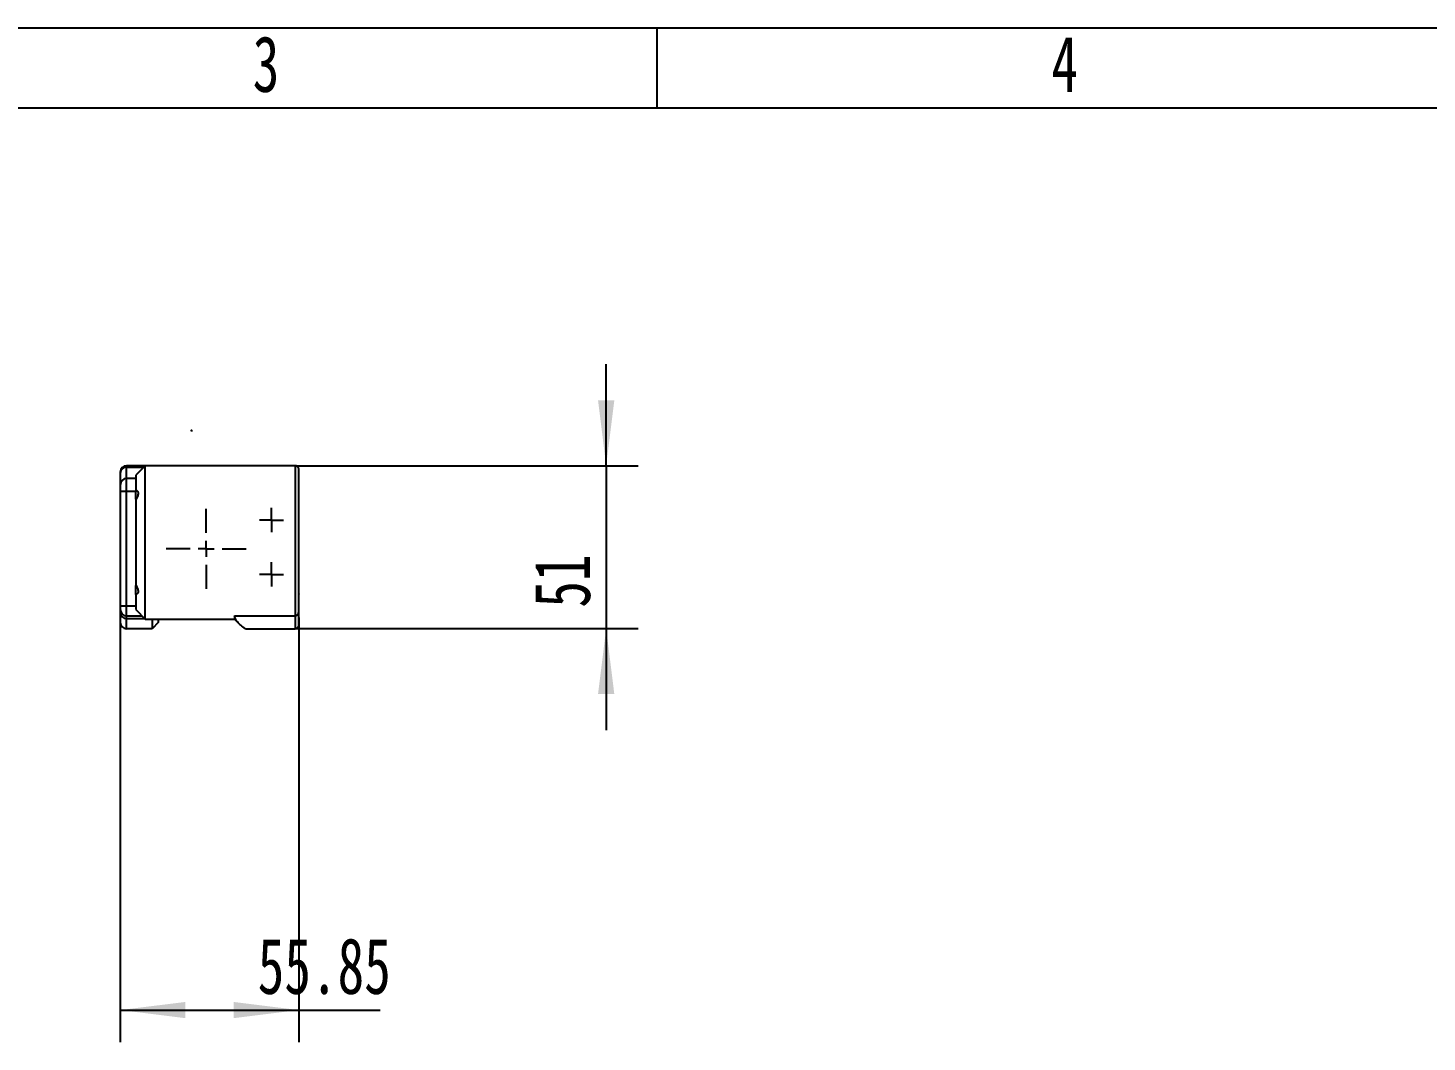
# Model space of a CAD drawing. Header units: millimetres. Extents: x 0 to 316, y 0 to 210.
# Drawn here: x 119.1 to 206.7, y 146.5 to 210 of the extents above; entities that cross this region are included whole.
import ezdxf

# ---------------------------------------------------------------- set-up
doc = ezdxf.new("R2010")
doc.units = ezdxf.units.MM
doc.header["$PDSIZE"] = -1
doc.layers.add('图框', color=7, linetype='Continuous')
doc.styles.add('SLDTEXTSTYLE3', font='TXT', dxfattribs={"width": 0.7})
doc.dimstyles.new('SLDDIMSTYLE0', dxfattribs={"dimtxt": 3.5, "dimasz": 4.08, "dimexe": 0, "dimexo": 0.0625, "dimgap": 0.875, "dimtad": 2, "dimlfac": 5, "dimrnd": 1e-09, "dimzin": 12, "dimdsep": 46, "dimtxsty": 'SLDTEXTSTYLE3', "dimsah": 1, "dimcen": 0.09, "dimadec": 0, "dimazin": 3, "dimtfac": 1, "dimtofl": 0, "dimtmove": 0, "dimatfit": 3, "dimfxl": 1, "dimfrac": 2, "dimtolj": 1, "dimtzin": 12, "dimarcsym": 0})
doc.dimstyles.new('SLDDIMSTYLE1', dxfattribs={"dimtxt": 3.5, "dimasz": 4.08, "dimexe": 0, "dimexo": 0.0625, "dimgap": 0.875, "dimtad": 2, "dimlfac": 5, "dimrnd": 1e-09, "dimzin": 12, "dimdsep": 46, "dimtxsty": 'SLDTEXTSTYLE3', "dimsah": 1, "dimcen": 0.09, "dimadec": 0, "dimazin": 3, "dimtfac": 1, "dimtmove": 0, "dimatfit": 0, "dimfxl": 1, "dimfrac": 2, "dimtolj": 1, "dimtzin": 12, "dimarcsym": 0})

# ---------------------------------------------------------------- blocks, each defined once
blk = doc.blocks.new('_D_8')
at = {"layer": '图框'}
for p, q in [((124.918, 173.807), (124.918, 146.538)), ((136.088, 173.106), (136.088, 146.538)), ((124.918, 148.538), (136.088, 148.538)), ((136.088, 148.538), (141.193, 148.538))]:
    blk.add_line(p, q, dxfattribs=at)
for points in [[(124.918, 148.538), (128.998, 148.03), (128.998, 149.046)], [(136.088, 148.538), (132.008, 149.046), (132.008, 148.03)]]:
    blk.add_solid(points, dxfattribs=at)
at = {"layer": '图框', "insert": (133.523, 153.05), "char_height": 3.5, "attachment_point": 1, "style": 'SLDTEXTSTYLE3'}
blk.add_mtext('55.85', dxfattribs=at)
blk = doc.blocks.new('_D_9')
at = {"layer": '图框'}
for p, q in [((155.337, 182.607), (155.337, 188.957)), ((135.868, 182.607), (157.337, 182.607)), ((155.337, 182.607), (155.337, 172.407)), ((135.868, 172.407), (157.337, 172.407)), ((155.337, 172.407), (155.337, 166.057))]:
    blk.add_line(p, q, dxfattribs=at)
for points in [[(155.337, 182.607), (155.845, 186.687), (154.829, 186.687)], [(155.337, 172.407), (154.829, 168.327), (155.845, 168.327)]]:
    blk.add_solid(points, dxfattribs=at)
at = {"layer": '图框', "insert": (150.825, 173.721), "char_height": 3.5, "attachment_point": 1, "rotation": 90, "style": 'SLDTEXTSTYLE3'}
blk.add_mtext('51', dxfattribs=at)
blk = doc.blocks.new('SW_CENTERMARKSYMBOL_31')
at = {"layer": '图框', "color": 0}
for p, q in [((0, 1), (0, 2.5)), ((-1, 0), (-2.5, 0)), ((0, 0), (-0.5, 0)), ((0, 0), (0, 0.5)), ((0, 0), (0, -0.5)), ((0, 0), (0.5, 0)), ((1, 0), (2.5, 0)), ((0, -1), (0, -2.5))]:
    blk.add_line(p, q, dxfattribs=at)
blk = doc.blocks.new('SW_CENTERMARKSYMBOL_32')
at = {"layer": '图框', "color": 0}
for p, q in [((-0.5, 0), (-0.7529, 0)), ((0, 0), (-0.5, 0)), ((0, 0.5), (0, 0.7529)), ((0, 0), (0, 0.5)), ((0, 0), (0, -0.5)), ((0, 0), (0.5, 0)), ((0.5, 0), (0.7529, 0)), ((0, -0.5), (0, -0.7529))]:
    blk.add_line(p, q, dxfattribs=at)
blk = doc.blocks.new('SW_CENTERMARKSYMBOL_33')
at = {"layer": '图框', "color": 0}
for p, q in [((-0.5, 0), (-0.7529, 0)), ((0, 0), (-0.5, 0)), ((0, 0.5), (0, 0.7529)), ((0, 0), (0, 0.5)), ((0, 0), (0, -0.5)), ((0, 0), (0.5, 0)), ((0.5, 0), (0.7529, 0)), ((0, -0.5), (0, -0.7529))]:
    blk.add_line(p, q, dxfattribs=at)

msp = doc.modelspace()

# ---------------------------------------------------------------- linework, layer by layer
at = {"color": 7, "linetype": 'Continuous'}
for q in [(129.4179, 184.8065), (129.3877, 184.7461)]:
    msp.add_line((129.3877, 184.8065), q, dxfattribs=at)
at = {"color": 7, "linetype": 'Continuous', "lineweight": 25}
for p, q in [((124.9177, 182.2065), (124.9177, 182.1248)), ((126.4877, 182.6065), (125.3177, 182.6065)), ((125.3177, 182.5174), (125.3177, 182.6065)), ((125.3177, 181.8065), (125.3177, 182.5174)), ((125.3177, 182.5174), (126.3986, 182.5174)), ((126.4877, 182.6065), (125.8877, 182.0065)), ((135.8677, 182.6065), (126.4877, 182.6065)), ((126.4877, 173.0065), (126.4877, 182.6065)), ((135.8677, 182.6065), (135.8677, 173.2152)), ((136.0877, 174.5795), (136.0877, 182.3865)), ((124.9177, 182.1248), (124.9177, 181.4065)), ((124.9177, 181.4065), (124.9177, 181.0065)), ((125.3177, 181.0065), (125.3177, 181.8065)), ((125.8877, 181.8065), (125.3177, 181.8065)), ((125.8877, 182.0065), (125.8877, 181.0581)), ((124.9177, 181.0065), (124.9177, 173.8065)), ((124.9177, 181.0065), (125.3177, 181.0065)), ((125.3177, 173.8065), (125.3177, 181.0065)), ((125.3177, 181.0065), (125.8877, 181.0065)), ((125.8877, 180.5157), (125.8877, 181.0581)), ((125.9096, 180.4855), (125.8877, 180.5157)), ((125.8877, 180.4649), (125.8877, 175.1481)), ((125.8877, 175.0974), (125.9095, 175.1279)), ((125.8877, 174.5549), (125.8877, 175.0974)), ((125.8877, 174.5549), (125.8877, 173.6065)), ((136.0877, 174.5365), (136.0877, 174.5795)), ((136.0877, 173.4457), (136.0877, 174.5365)), ((124.9177, 173.8065), (124.9177, 173.6065)), ((125.3177, 173.8065), (124.9177, 173.8065)), ((124.9177, 173.6065), (124.9177, 173.4125)), ((124.9177, 173.4125), (124.9177, 172.8065)), ((125.3177, 173.2065), (125.3177, 173.8065)), ((125.8877, 173.8065), (125.3177, 173.8065)), ((125.8877, 173.6065), (126.4877, 173.0065)), ((136.0877, 173.4447), (136.0877, 173.4457)), ((136.0877, 172.6265), (136.0877, 173.4447)), ((125.3177, 173.2065), (126.2877, 173.2065)), ((125.3177, 173.0448), (125.3177, 173.2065)), ((125.3177, 172.4065), (125.3177, 173.0448)), ((125.3177, 173.0448), (126.4494, 173.0448)), ((126.4877, 173.0065), (132.0677, 173.0065)), ((126.9177, 173.0065), (126.9177, 172.4065)), ((127.3177, 172.8065), (126.9177, 172.4065)), ((127.3177, 172.8065), (127.3177, 173.0065)), ((132.0677, 173.2152), (135.8677, 173.2152)), ((132.0677, 173.2152), (132.0677, 173.0065)), ((132.0677, 173.2152), (132.0707, 173.2121)), ((132.0677, 173.0065), (132.3435, 172.7308)), ((132.0707, 173.2121), (135.8677, 173.2121)), ((135.8677, 173.2121), (135.8677, 172.4065)), ((126.9177, 172.4065), (125.3177, 172.4065)), ((132.7497, 172.4065), (135.8677, 172.4065))]:
    msp.add_line(p, q, dxfattribs=at)
for centre, radius, start, end in [((125.3177, 182.2065), 0.4, 90, 180), ((125.3141, 182.121), 0.3963, 89.467973, 179.457904), ((135.8677, 182.3865), 0.22, 0, 90), ((125.3177, 181.4065), 0.4, 90, 180), ((125.3177, 173.6065), 0.4, 180, 270), ((125.3022, 173.4294), 0.3849, 182.514186, 272.310786), ((125.3177, 172.8065), 0.4, 180, 270), ((135.8677, 172.6265), 0.22, 270, 0)]:
    msp.add_arc(centre, radius, start, end, dxfattribs=at)
msp.add_ellipse((135.8677, 173.4447), major_axis=(0, -0.2326), ratio=0.9457141, start_param=0, end_param=1.5707964, dxfattribs=at)
for points, knots in [([(125.8877, 181.0581), (125.8933, 181.0579), (125.9043, 181.0575), (125.9199, 181.0552), (125.9348, 181.0519), (125.9537, 181.0455), (125.9754, 181.0343), (126.0048, 181.0087), (126.0307, 180.9627), (126.0412, 180.8853), (126.0307, 180.7906), (126.0048, 180.7022), (125.9754, 180.6289), (125.9494, 180.5737), (125.9202, 180.5185), (125.8986, 180.4829), (125.8877, 180.4649)], [0, 0, 0, 0, 0.0320654, 0.0638127, 0.0953006, 0.1265892, 0.1908678, 0.2531692, 0.3783936, 0.5000175, 0.6216317, 0.7468657, 0.8091574, 0.8734458, 0.9361991, 1, 1, 1, 1]), ([(125.8877, 175.1481), (125.8933, 175.1391), (125.9043, 175.1212), (125.9199, 175.0941), (125.9348, 175.067), (125.9537, 175.0302), (125.9754, 174.9841), (126.0048, 174.9108), (126.0307, 174.8224), (126.0412, 174.7278), (126.0307, 174.6504), (126.0048, 174.6044), (125.9754, 174.5787), (125.9494, 174.5653), (125.9202, 174.5569), (125.8986, 174.5556), (125.8877, 174.5549)], [0, 0, 0, 0, 0.0320654, 0.0638127, 0.0953006, 0.1265892, 0.1908678, 0.2531692, 0.3783936, 0.5000175, 0.6216317, 0.7468657, 0.8091574, 0.8734458, 0.9361991, 1, 1, 1, 1]), ([(136.0877, 174.5795), (136.0876, 174.5723), (136.0875, 174.5579), (136.0862, 174.5436), (136.0856, 174.5365)], [0, 0, 0, 0, 0.501414, 1, 1, 1, 1]), ([(136.0856, 174.5365), (136.0862, 174.5365), (136.0875, 174.5365), (136.0876, 174.5365), (136.0877, 174.5365)], [0, 0, 0, 0, 0.49855824, 1, 1, 1, 1]), ([(135.8677, 173.2152), (135.8748, 173.2154), (135.8889, 173.2158), (135.9101, 173.2192), (135.931, 173.2246), (135.9515, 173.2322), (135.9714, 173.2419), (135.9904, 173.2539), (136.0084, 173.2679), (136.0263, 173.2851), (136.0441, 173.3066), (136.0611, 173.3339), (136.0752, 173.3663), (136.0855, 173.4038), (136.087, 173.4307), (136.0877, 173.4447)], [0, 0, 0, 0, 0.0598828, 0.1203935, 0.1815839, 0.2435035, 0.3061993, 0.3697156, 0.4340934, 0.4993712, 0.580613, 0.6712841, 0.7714066, 0.8809827, 1, 1, 1, 1]), ([(132.7497, 172.4065), (132.6363, 172.4828), (132.5397, 172.5555), (132.3755, 172.6959), (132.3078, 172.7635), (132.1432, 172.9617), (132.0842, 173.0872), (132.0707, 173.2121)], [0, 0, 0, 0, 0.25, 0.25, 0.5, 0.5, 1, 1, 1, 1])]:
    msp.add_open_spline(points, degree=3, knots=knots, dxfattribs=at)
at = {"color": 7, "linetype": 'Continuous'}
msp.add_point((129.3877, 184.8065), dxfattribs=at)
at = {"layer": '图框'}
msp.add_line((0, 210), (297, 210), dxfattribs=at)
at = {"layer": '图框', "lineweight": 25}
msp.add_line((158.5, 210), (158.5, 205), dxfattribs=at)
at = {"layer": '图框', "linetype": 'Continuous', "lineweight": 25}
msp.add_line((25, 205), (292, 205), dxfattribs=at)

# ---------------------------------------------------------------- block references
at = {"layer": '图框'}
for name, p in [('SW_CENTERMARKSYMBOL_31', (130.2927, 177.4065)), ('SW_CENTERMARKSYMBOL_32', (134.3877, 179.2065)), ('SW_CENTERMARKSYMBOL_33', (134.3877, 175.8065))]:
    msp.add_blockref(name, p, dxfattribs=at)

# ---------------------------------------------------------------- texts
at = {"layer": '图框', "char_height": 3.5, "attachment_point": 2, "style": 'SLDTEXTSTYLE3'}
for s, insert in [('3', (134.0444, 209.4995)), ('4', (184.0444, 209.4995))]:
    msp.add_mtext(s, dxfattribs=dict(at, insert=insert))

# ---------------------------------------------------------------- dimensions: what is measured, and where the dimension line sits
at = {"layer": '图框'}
dim = msp.add_linear_dim(base=(155.3371, 172.4065), p1=(135.8677, 182.6065), p2=(135.8677, 172.4065), angle=90, dimstyle='SLDDIMSTYLE1', dxfattribs=at)
dim.commit()
dim.dimension.update_dxf_attribs({"geometry": '_D_9', "text_midpoint": (155.3371, 175.2569), "dimtype": 160})
dim = msp.add_linear_dim(base=(136.0877, 148.538), p1=(124.9177, 173.8065), p2=(136.0877, 173.1061), dimstyle='SLDDIMSTYLE0', dxfattribs=at)
dim.commit()
dim.dimension.update_dxf_attribs({"geometry": '_D_8', "text_midpoint": (137.3581, 148.538), "dimtype": 160})

doc.saveas('drawing.dxf')
